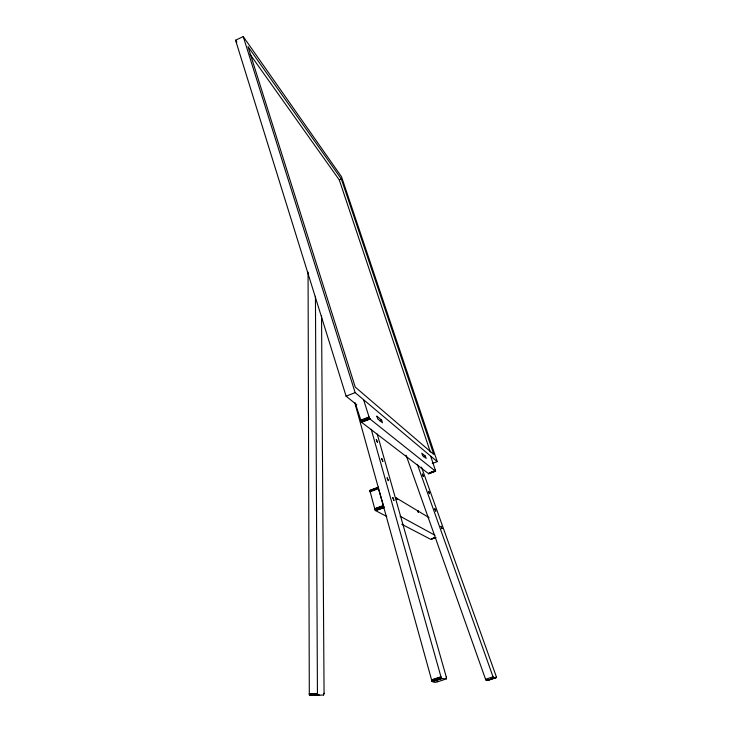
<?xml version="1.0" encoding="UTF-8"?>
<svg xmlns="http://www.w3.org/2000/svg" width="732" height="732" viewBox="0 0 732 732"><rect width="100%" height="100%" fill="white"/><g stroke="black" fill="none" stroke-linecap="round" stroke-linejoin="round"><path stroke-width="1.1" d="M489.058 679.717L486.231 680.522L485.563 679.287L406.141 455.295M323.617 694.997L324.075 693.186M421.522 467.153L496.159 676.222C497.696 678.482 492.755 678.948 492.938 676.514M435.302 470.063L435.567 471.179L428.696 473.76L428.705 473.302M354.938 403.295L431.596 679.891C431.541 682.599 437.123 683.112 437.361 681.245M315.748 695.007L309.746 695.4L309.307 694.046L308.062 272.148M356.74 404.778L346.108 396.177L235.558 40.223L243.244 36.6L341.505 176.723L437.224 461.627L432.264 463.484M437.269 681.913L446.456 678.866L441.835 678.546L432.484 681.648M250.051 54.287L339.291 179.926L341.35 179.029L433.756 454.407L355.24 387.072L247.983 46.574L341.35 179.029M376.824 416.151L377.739 418.914L382.488 422.767L381.647 420.141L376.962 416.261M346.108 396.177L355.148 392.627L437.224 461.627M360.592 420.241L369.047 416.975L370.099 419.07L361.526 422.236L355.166 402.884M360.711 420.635L369.175 417.368L363.758 400.258M360.821 420.937L369.285 417.67M360.913 421.175L369.376 417.899M361.013 421.394L369.477 418.128M361.114 421.605L369.578 418.338M361.224 421.797L369.678 418.53M361.315 421.971L369.779 418.695M361.416 422.108L369.87 418.841M379.515 420.781L381.528 420.003M423.297 456.814L425.292 456.063L426.17 458.388L422.584 455.542L421.815 453.227L425.292 456.063M369.98 490.349L378.49 487.274L369.825 490.486L374.793 508.95L375.653 510.662L386.697 516.417M369.935 491.447L378.371 488.308L383.907 507.221L375.406 510.36M370.026 491.776L378.462 488.637L378.49 487.274M429.647 472.781L434.506 470.969M429.684 472.936L434.543 471.124M428.742 473.439L435.549 470.905M428.613 473.705L435.567 471.024M374.729 508.731L383.239 505.592M374.793 508.95L383.303 505.812M374.866 509.17L383.367 506.032M374.94 509.399L383.449 506.26M375.031 509.618L383.541 506.48M375.123 509.829L383.632 506.69M375.214 510.03L383.724 506.892M375.306 510.204L383.815 507.066M375.489 510.488L384.08 507.459M375.653 510.662L384.154 507.523M431.944 538.633L434.982 537.544M431.981 538.88L435 537.681M401.767 524.258L430.892 539.429L436.025 537.517M431.596 679.891L440.957 676.78L371.197 429.236M431.679 680.147L441.039 677.036L441.835 678.546M431.761 680.403L441.122 677.283M431.862 680.641L441.222 677.53M431.953 680.87L441.314 677.759M432.054 681.08L441.414 677.969M432.155 681.254L441.506 678.143M432.246 681.41L441.606 678.299M432.338 681.529L441.771 678.5M485.563 679.287L493.048 676.826L417.35 464.335M492.16 678.372L495.326 677.338M486.231 680.522L496.433 677.292M489.067 679.836L496.442 677.411M489.031 680.037L496.442 677.503M309.307 693.625L317.432 693.515L317.871 695.29L323.672 694.979M309.307 694.046L317.441 693.936L315.437 296.268M309.325 694.348L317.459 694.247M309.362 694.577L317.487 694.467M309.398 694.787L317.532 694.677M309.453 694.97L317.578 694.86M309.517 695.126L317.642 695.016M319.664 695.025L309.581 695.244L317.871 695.29M446.374 678.857L446.255 676.935M417.579 510.735L418.301 511.174M396.936 498.346L417.624 510.771M400.102 516.225L434.991 535.257M396.168 497.888L396.817 498.282M418.21 511.119L429.025 517.616M361.526 422.236L428.696 473.76M369.98 418.969L435.43 471.17M235.558 40.223L236.884 42.081M418.274 512.043L417.917 510.945L418.402 512.455M339.291 179.926L430.343 452.019M435.412 470.383L430.718 456.338M397.009 499.7L396.497 498.08L396.89 499.325M243.244 36.6L355.148 392.627M377.218 434.039L446.364 677.32M321.531 315.529L324.075 693.597M441.991 528.632L441.048 526.317L441.991 528.632M435.732 511.092L434.799 508.777L435.732 511.092M429.519 493.67L428.586 491.364L429.519 493.67M423.352 476.386L422.419 474.08L423.352 476.386M393.926 500.368L392.8 497.577L393.926 500.368M388.335 480.622L387.146 477.886L388.335 480.622M382.854 461.27L381.674 458.552L382.854 461.27M377.474 442.284L376.312 439.584L377.474 442.284"/></g></svg>
